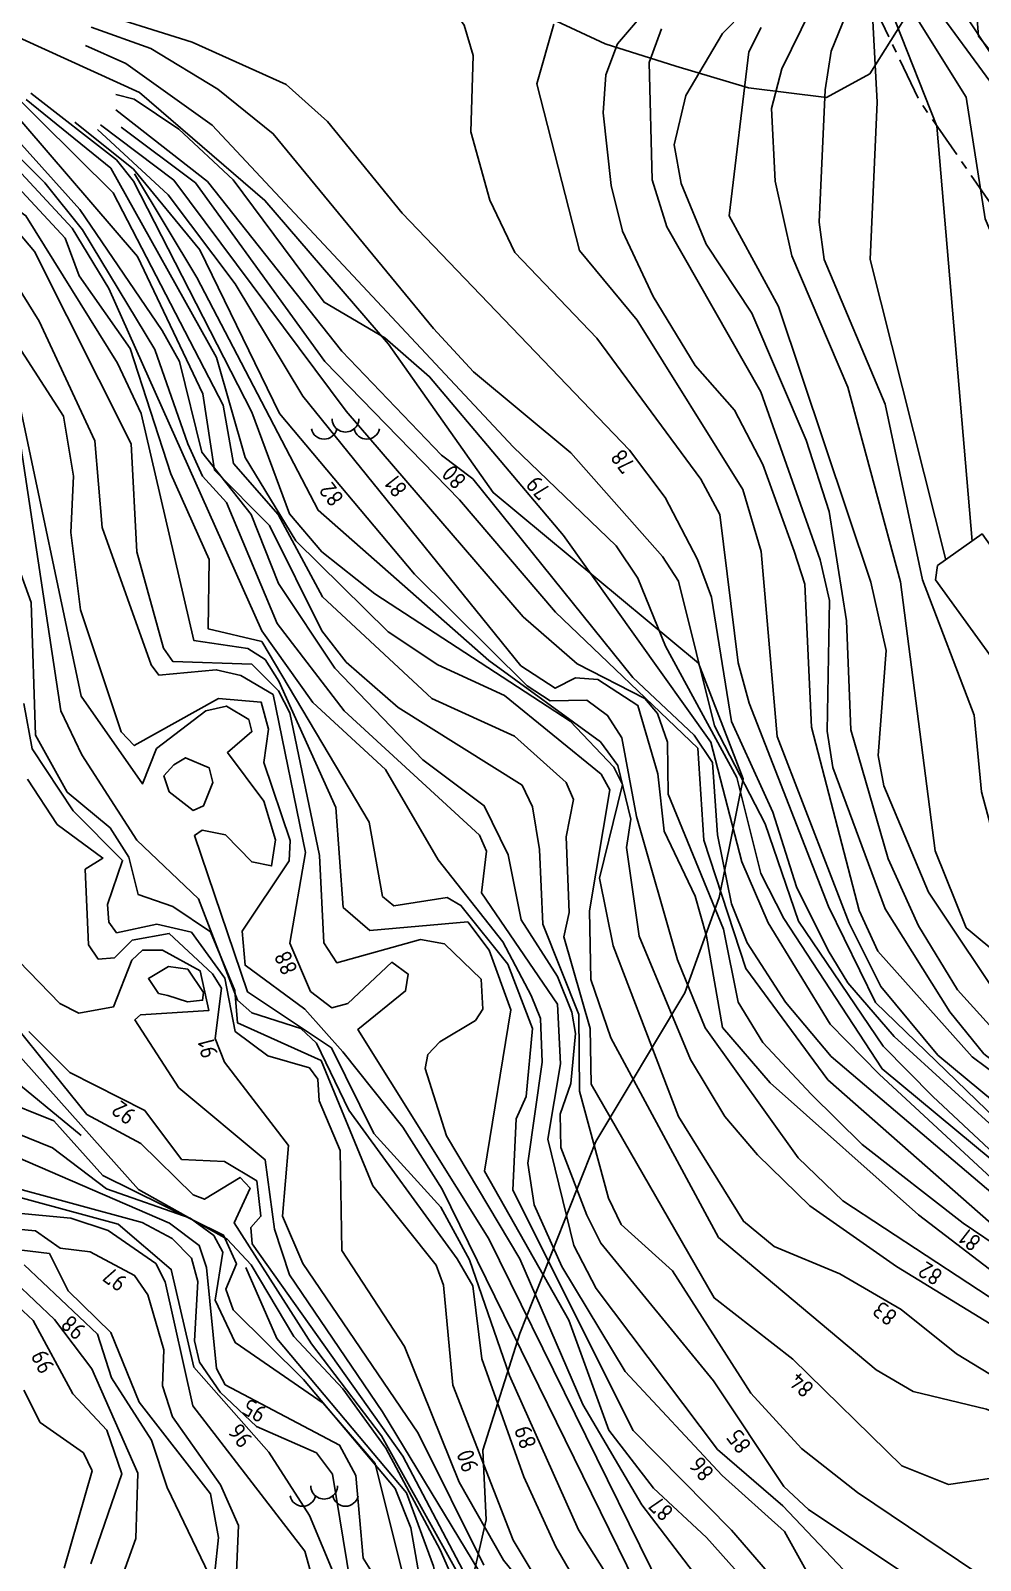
# Model space of a CAD drawing. Header units: metres. Extents: x 148035 to 148980, y 6395313 to 6395676.
# Drawn here: x 148099 to 148154.7, y 6395413.3 to 6395503.1 of the extents above; entities that cross this region are included whole.
import ezdxf

# ---------------------------------------------------------------- set-up
doc = ezdxf.new("R2010")
doc.units = ezdxf.units.M
doc.linetypes.add('CENTERX2', pattern=[4, 2.5, -0.5, 0.5, -0.5])
for name, color, linetype in [('M-BEF-MARKLINJE', 4, 'Continuous'), ('M-BEF-NIVÅKURVA-PRIMÄR-0.5M', 250, 'Continuous'), ('M-BEF-NIVÅKURVA-PRIMÄR-1.0M', 250, 'Continuous'), ('M-GR-ANVÄNDNINGSGRÄNS', 4, 'CENTERX2'), ('M-GR-ARBETSOMRÅDESGRÄNS', 7, 'ARBETSOMR_GR'), ('M-HUS-YTTER', 3, 'Continuous')]:
    doc.layers.add(name, color=color, linetype=linetype)
doc.styles.add('ISO', font='iso.shx', dxfattribs={"height": 2.5})
doc.linetypes.add('ARBETSOMR_GR', pattern='A,0.5,-0.2,["+",Standard,S=0.1,R=0,X=-0.1,Y=-0.05],-0.2', length=0.9)

# ---------------------------------------------------------------- blocks, each defined once
blk = doc.blocks.new('PRI_M_BERG')
for centre, radius, start, end in [((-1.252, 0.43), 0.765, 192.29023, 347.70977), ((0, 0.867), 0.784, 179.99999, 0.00001), ((1.252, 0.43), 0.765, 192.29023, 347.70977)]:
    blk.add_arc(centre, radius, start, end)

msp = doc.modelspace()

# ---------------------------------------------------------------- linework, layer by layer
at = {"layer": 'M-BEF-MARKLINJE', "lineweight": -3, "flags": 128}
msp.add_lwpolyline([(148123.88, 6395507.54), (148120.832, 6395510.274), (148117.888, 6395515.449), (148116.656, 6395522.267), (148117.271, 6395525.309), (148121.648, 6395530.313), (148121.693, 6395534.143), (148121.742, 6395536.407), (148125.449, 6395537.888), (148130.092, 6395534.12), (148133.416, 6395531.019), (148138.706, 6395524.759), (148143.37, 6395518.504), (148148.397, 6395512.251), (148150.596, 6395508.023), (148150.728, 6395504.488), (148148.257, 6395500.571), (148145.726, 6395499.182), (148141.138, 6395499.753), (148136.877, 6395501.019), (148132.74, 6395502.332), (148128.168, 6395504.474)], close=True, dxfattribs=at)
msp.add_lwpolyline([(148094.346, 6395504.526), (148105.421, 6395499.483), (148112.788, 6395493.15), (148120.035, 6395484.704), (148126.168, 6395476.007), (148138.209, 6395466), (148140.835, 6395459.201), (148139.429, 6395452.243), (148137.413, 6395446.639), (148132.186, 6395437.926), (148127.726, 6395426.645), (148125.559, 6395419.8), (148125.767, 6395415.721), (148124.801, 6395411.552)], dxfattribs=at)
at = {"layer": 'M-BEF-NIVÅKURVA-PRIMÄR-0.5M', "lineweight": -3}
for points in [[(148164.473, 6395494.947), (148162.162, 6395495.551), (148160.198, 6395496.598), (148156.469, 6395500.082), (148150.228, 6395509.518), (148140.259, 6395521.218), (148133.555, 6395530.605), (148132.028, 6395532.202), (148127.688, 6395535.352), (148125.471, 6395537.643), (148123.86, 6395538.385), (148118.222, 6395539.071)], [(148152.72, 6395472.065), (148148.287, 6395489.686), (148148.681, 6395498.912), (148148.331, 6395505.521), (148147.75, 6395508.637), (148146.79, 6395511.318), (148144.641, 6395514.538)], [(148179.489, 6395477.719), (148179.765, 6395475.16), (148183.154, 6395466.395), (148184.734, 6395460.121), (148184.427, 6395459.843), (148182.789, 6395460.146), (148174.979, 6395464.423), (148169.508, 6395470.508), (148166.887, 6395474.087), (148160.166, 6395481.272), (148158.367, 6395484.16), (148155.033, 6395492.067), (148153.919, 6395499.203), (148151.046, 6395503.8), (148149.55, 6395507.897), (148146.628, 6395512.559)], [(148187.094, 6395448.894), (148185.077, 6395447.662), (148175.088, 6395436.805), (148173.836, 6395436.481), (148172.306, 6395436.617), (148168.203, 6395438.558), (148153.907, 6395450.466), (148152.098, 6395454.982), (148150.057, 6395470.77), (148146.967, 6395482.19), (148143.678, 6395489.895), (148142.701, 6395494.273), (148142.497, 6395498.535), (148143.104, 6395500.872), (148146.529, 6395507.855)], [(148183.849, 6395439.39), (148181.562, 6395437.312), (148179.59, 6395430.037), (148177.347, 6395429.963), (148164.88, 6395437.111), (148157.697, 6395442.075), (148153.394, 6395446.827), (148151.11, 6395450.579), (148149.342, 6395454.501), (148147.139, 6395462.078), (148146.883, 6395468.472), (148145.868, 6395474.892), (148144.518, 6395479.088), (148141.335, 6395486.53), (148138.663, 6395490.582), (148137.19, 6395494.149), (148136.779, 6395496.413), (148137.466, 6395499.307), (148139.613, 6395502.94), (148143.478, 6395506.871)], [(148162.368, 6395407.335), (148147.528, 6395417.328), (148144.256, 6395419.896), (148141.274, 6395423.15), (148136.681, 6395430.339), (148133.683, 6395433.055), (148132.933, 6395434.588), (148131.236, 6395440.876), (148131.185, 6395445.365), (148129.088, 6395450.67), (148128.895, 6395455.065), (148128.476, 6395457.569), (148127.862, 6395458.829), (148120.594, 6395463.383), (148117.556, 6395466.048), (148116.118, 6395467.889), (148113.052, 6395474.062), (148109.834, 6395477.314), (148109.15, 6395481.789), (148105.312, 6395489.858), (148095.999, 6395500.677), (148093.496, 6395503.022), (148090.051, 6395505.302)], [(148193.778, 6395419.403), (148190.328, 6395418.5), (148186.802, 6395418.824), (148182.707, 6395420.146), (148171.827, 6395426.075), (148161.633, 6395433.468), (148148.589, 6395446.078), (148145.846, 6395451.704), (148141.193, 6395463.644), (148140.543, 6395466.007), (148139.465, 6395474.721), (148138.353, 6395476.788), (148132.247, 6395485.056), (148127.445, 6395490.101), (148125.979, 6395493.158), (148124.864, 6395497.175), (148125.006, 6395501.653), (148124.478, 6395503.441), (148123.742, 6395504.451), (148120.798, 6395504.913), (148115.177, 6395504.054), (148112.125, 6395504.071), (148102.266, 6395505.667)], [(148187.161, 6395428.992), (148184.913, 6395426.109), (148185.173, 6395423.263), (148184.777, 6395422.743), (148176.05, 6395426.881), (148169.564, 6395430.489), (148166.472, 6395432.852), (148160.139, 6395438.511), (148154.257, 6395442.898), (148148.738, 6395449.091), (148147.627, 6395451.472), (148144.848, 6395462.241), (148144.452, 6395470.62), (148143.814, 6395472.563), (148141.995, 6395477.648), (148140.324, 6395480.835), (148138.01, 6395483.47), (148135.552, 6395487.518), (148133.76, 6395491.347), (148133.088, 6395494.02), (148132.62, 6395498.289), (148132.786, 6395500.514), (148133.456, 6395502.335), (148135.562, 6395504.792)], [(148144.492, 6395410.082), (148140.156, 6395415.119), (148134.371, 6395420.951), (148127.326, 6395435.06), (148127.514, 6395439.26), (148128.098, 6395440.553), (148128.475, 6395444.546), (148127.026, 6395448.318), (148124.277, 6395451.777), (148123.47, 6395452.237), (148120.342, 6395451.758), (148119.681, 6395452.301), (148118.889, 6395456.655), (148112.6, 6395467.261), (148109.458, 6395467.999), (148109.506, 6395472.068), (148107.269, 6395477.111), (148104.889, 6395484.456), (148101.886, 6395488.73), (148101.065, 6395490.94), (148095.99, 6395496.394), (148087.711, 6395503.201)], [(148151.703, 6395407.526), (148143.164, 6395416.534), (148139.327, 6395419.844), (148132.206, 6395429.285), (148130.896, 6395431.825), (148129.377, 6395438.059), (148130.118, 6395442.488), (148129.951, 6395445.972), (148125.483, 6395452.506), (148125.781, 6395454.95), (148125.366, 6395455.907), (148117.428, 6395463.198), (148113.495, 6395468.325), (148110.537, 6395475.417), (148109.118, 6395476.963), (148108.268, 6395478.855), (148106.318, 6395484.397), (148102.095, 6395491.43), (148099.869, 6395494.184), (148092.561, 6395501.489), (148088.94, 6395503.938)], [(148199.612, 6395409.371), (148193.545, 6395413.759), (148187.651, 6395414.937), (148184.986, 6395415.986), (148172.887, 6395422.745), (148169.677, 6395425.813), (148164.689, 6395428.98), (148161.533, 6395431.596), (148151.96, 6395440.555), (148149.049, 6395443.524), (148144.073, 6395450.846), (148142.115, 6395456.569), (148139.159, 6395462.306), (148137.03, 6395470.802), (148136.107, 6395472.261), (148130.732, 6395478.335), (148125.021, 6395483.089), (148122.674, 6395485.633), (148113.276, 6395497.066), (148110.024, 6395499.681), (148106.092, 6395502.055), (148102.603, 6395503.314)], [(148170.561, 6395411.972), (148163.206, 6395418.752), (148155.111, 6395422.21), (148150.8, 6395423.256), (148148.623, 6395424.521), (148139.387, 6395432.294), (148133.066, 6395444.001), (148131.901, 6395447.432), (148131.816, 6395451.463), (148133.01, 6395458.563), (148132.512, 6395459.474), (148126.832, 6395464.09), (148122.92, 6395465.902), (148120.01, 6395467.84), (148114.597, 6395473.164), (148111.635, 6395478.071), (148109.954, 6395483.921), (148103.738, 6395495.041), (148098.781, 6395499.07)], [(148204.151, 6395399.537), (148202.925, 6395400.161), (148200.331, 6395403.014), (148197.622, 6395407.934), (148192.948, 6395410.938), (148180.801, 6395417.063), (148171.838, 6395422.517), (148161.436, 6395430.17), (148148.81, 6395441.863), (148145.94, 6395444.816), (148142.297, 6395450.756), (148140.749, 6395454.333), (148138.94, 6395461.357), (148130.286, 6395473.478), (148122.445, 6395482.801), (148119.813, 6395485.086), (148116.257, 6395487.177), (148110.92, 6395494.36), (148107.73, 6395497.339), (148105.123, 6395499.084), (148104.043, 6395499.373)], [(148194.399, 6395403.057), (148179.167, 6395413.347), (148164.717, 6395424.056), (148156.2, 6395429.715), (148151.117, 6395433.618), (148142.417, 6395441.363), (148139.627, 6395444.614), (148138.683, 6395449.966), (148138.026, 6395452.314), (148136.193, 6395456.142), (148135.821, 6395459.489), (148134.662, 6395463.517), (148132.307, 6395465.041), (148130.996, 6395465.132), (148129.806, 6395464.517), (148127.79, 6395465.842), (148115.011, 6395481.656), (148111.045, 6395488.247), (148107.114, 6395493.482), (148102.963, 6395497.315)], [(148206.758, 6395391.611), (148205.607, 6395392.318), (148202.26, 6395397.931), (148196.561, 6395404.673), (148193.342, 6395407.542), (148187.369, 6395410.924), (148173.231, 6395420.905), (148158.951, 6395429.953), (148145.791, 6395441.541), (148140.985, 6395448.079), (148138.528, 6395455.606), (148138.166, 6395461.004), (148129.82, 6395468.986), (148124.204, 6395475.568), (148116.293, 6395483.695), (148108.703, 6395494.188), (148104.344, 6395497.446)], [(148210.278, 6395375.394), (148207.722, 6395379.944), (148204.029, 6395383.899), (148196.883, 6395389.565), (148194.314, 6395392.88), (148191.301, 6395397.974), (148182.95, 6395406.868), (148172.012, 6395414.24), (148165.832, 6395420.444), (148163.336, 6395422.301), (148149.817, 6395430.589), (148144.742, 6395434.139), (148141.681, 6395437.146), (148139.753, 6395439.392), (148137.745, 6395442.726), (148134.736, 6395449.966), (148133.982, 6395455.172), (148134.249, 6395456.845), (148133.472, 6395459.995), (148132.474, 6395461.37), (148125.922, 6395466.14), (148115.91, 6395474.963), (148108.79, 6395488.63), (148105.128, 6395494.717)], [(148137.914, 6395412.633), (148134.892, 6395416.593), (148131.423, 6395422.482), (148127.735, 6395431.027), (148123.436, 6395438.246), (148122.184, 6395442.207), (148122.348, 6395443.031), (148123.051, 6395443.77), (148125.138, 6395445.028), (148125.571, 6395445.685), (148125.467, 6395447.446), (148123.315, 6395449.518), (148121.906, 6395449.775), (148117, 6395448.411), (148116.245, 6395449.576), (148115.993, 6395454.697), (148114.245, 6395463.085), (148113.586, 6395464.364), (148112.009, 6395465.928), (148107.374, 6395466.096), (148106.834, 6395466.865), (148105.281, 6395472.522), (148104.931, 6395478.855), (148099.261, 6395490.156), (148096.56, 6395493.364)], [(148133.037, 6395408.634), (148129.839, 6395414.14), (148127.968, 6395418.232), (148125.501, 6395425.176), (148124.986, 6395429.455), (148124.058, 6395431.028), (148117.702, 6395439.76), (148115.812, 6395443.693), (148114.888, 6395444.554), (148112.021, 6395445.476), (148111.172, 6395446.222), (148108.885, 6395452.154), (148105.264, 6395455.604), (148102.054, 6395460.614), (148100.816, 6395463.197), (148097.548, 6395484.811)], [(148135.547, 6395409.897), (148123.172, 6395435.118), (148120.863, 6395438.769), (148117.357, 6395443.191), (148115.125, 6395445.684), (148111.622, 6395448.264), (148111.441, 6395450.259), (148114.198, 6395454.397), (148114.255, 6395455.583), (148112.73, 6395460.172), (148112.989, 6395462.115), (148112.559, 6395463.708), (148110.067, 6395463.911), (148105.123, 6395461.156), (148104.362, 6395461.972), (148101.962, 6395469.126), (148101.393, 6395473.658), (148101.56, 6395476.961), (148100.972, 6395480.487), (148098.142, 6395484.897)], [(148130.941, 6395408.211), (148126.771, 6395413.345), (148124.171, 6395417.92), (148120.962, 6395425.883), (148117.288, 6395431.515), (148117.192, 6395437.401), (148115.957, 6395440.313), (148115.884, 6395441.583), (148115.395, 6395442.251), (148112.95, 6395442.95), (148111.045, 6395444.371), (148110.432, 6395447.498), (148108.477, 6395450.196), (148106.454, 6395450.674), (148104.084, 6395450.175), (148103.638, 6395450.802), (148103.543, 6395451.824), (148104.439, 6395454.42), (148101.54, 6395457.326), (148099.131, 6395460.974), (148098.639, 6395463.63)], [(148127.797, 6395408.651), (148119.679, 6395422.064), (148114.218, 6395430.094), (148113.347, 6395432.778), (148112.794, 6395436.853), (148107.745, 6395441.078), (148105.157, 6395445.052), (148105.488, 6395445.364), (148109.487, 6395445.608), (148108.981, 6395447.946), (148106.784, 6395449.14), (148105.606, 6395449.14), (148104.973, 6395448.562), (148103.899, 6395445.816), (148101.864, 6395445.453), (148100.753, 6395446.016), (148098.351, 6395448.5)], [(148127.109, 6395407.163), (148119.622, 6395420.656), (148115.507, 6395426.043), (148110.985, 6395433.152), (148111.913, 6395435.185), (148111.33, 6395435.815), (148109.24, 6395434.529), (148108.584, 6395434.782), (148105.497, 6395437.804), (148102.342, 6395439.506), (148095.894, 6395447.495)], [(148101.998, 6395438.269), (148097.462, 6395442.026)], [(148121.367, 6395410.551), (148119.24, 6395419.019), (148116.199, 6395422.558), (148111.033, 6395426.124), (148109.869, 6395428.601), (148110.307, 6395431.425), (148109.786, 6395432.412), (148108.398, 6395433.418), (148103.497, 6395435.139), (148100.331, 6395437.543), (148096.589, 6395439.055)], [(148117.797, 6395411.968), (148116.747, 6395418.403), (148115.803, 6395419.647), (148112.293, 6395421.204), (148110.165, 6395423.206), (148108.945, 6395424.978), (148108.652, 6395426.216), (148108.856, 6395429.696), (148108.475, 6395431.068), (148107.351, 6395432.219), (148105.577, 6395433.16), (148097.232, 6395435.445)], [(148117.012, 6395407.067), (148115.126, 6395413.872), (148108.553, 6395422.406), (148106.93, 6395429.691), (148106.393, 6395430.755), (148103.593, 6395432.707), (148101.4, 6395433.426), (148094.954, 6395434.032)], [(148109.626, 6395410.622), (148110.052, 6395414.673), (148109.597, 6395417.247), (148105.407, 6395422.628), (148103.743, 6395426.71), (148101.238, 6395429.156), (148100.143, 6395431.342), (148097.89, 6395431.619)], [(148168.58, 6395364.448), (148166.612, 6395367.374), (148161.241, 6395372.074), (148158.946, 6395374.81), (148157.227, 6395377.626), (148152.87, 6395381.813), (148146.146, 6395385.463), (148143.98, 6395387.147), (148142.476, 6395389.212), (148139.752, 6395394.869), (148136.478, 6395397.718), (148131.65, 6395400.982), (148125.372, 6395406.653), (148123.419, 6395409.487), (148122.672, 6395413.004), (148121.081, 6395417.307), (148113.486, 6395426.36), (148111.674, 6395430.529)], [(148103.859, 6395410.872), (148105.221, 6395414.632), (148105.34, 6395418.466), (148102.64, 6395424.577), (148100.446, 6395427.475), (148098.131, 6395429.661)], [(148101.02, 6395412.884), (148102.643, 6395418.597), (148102.144, 6395419.647), (148099.604, 6395421.434), (148098.64, 6395423.318)]]:
    msp.add_lwpolyline(points, dxfattribs=at)
msp.add_lwpolyline([(148107.17, 6395458.44), (148108.576, 6395457.354), (148109.183, 6395457.61), (148109.734, 6395458.988), (148109.508, 6395459.854), (148108.135, 6395460.443), (148107.447, 6395460.03), (148106.864, 6395459.386)], close=True, dxfattribs=at)
at = {"layer": 'M-BEF-NIVÅKURVA-PRIMÄR-1.0M', "lineweight": -3}
for points in [[(148173.722, 6395484.337), (148173.457, 6395483.764), (148173.822, 6395481.991), (148181.545, 6395468.324), (148182.848, 6395464.519), (148177.493, 6395471.5), (148170.055, 6395484.773), (148166.559, 6395489.659), (148164.715, 6395490.833), (148161.716, 6395492.012), (148159.519, 6395494.394), (148152.55, 6395503.909), (148147.704, 6395511.62), (148135.36, 6395527.142), (148125.237, 6395536.852), (148124.009, 6395537.606), (148117.507, 6395538.419)], [(148154.255, 6395473.157), (148152.198, 6395497.513), (148149.743, 6395503.68), (148149.186, 6395506.734), (148146.145, 6395512.953), (148144.074, 6395515.683), (148134.478, 6395525.428), (148124.978, 6395533.608), (148119.45, 6395535.564), (148116.461, 6395535.227), (148115.148, 6395536.273)], [(148147.524, 6395404.787), (148138.677, 6395414.687), (148135.564, 6395417.581), (148132.946, 6395420.978), (148130.605, 6395427.435), (148125.663, 6395436.177), (148127.208, 6395445.64), (148125.931, 6395449.143), (148124.684, 6395450.811), (148118.942, 6395450.296), (148117.381, 6395451.662), (148116.94, 6395457.515), (148113.601, 6395464.939), (148112.789, 6395466.216), (148111.775, 6395466.857), (148108.608, 6395467.33), (148105.527, 6395480.638), (148104.141, 6395483.589), (148098.763, 6395492.253), (148094.954, 6395494.989), (148090.121, 6395500.763), (148081.708, 6395506.906)], [(148170.311, 6395410.121), (148164.35, 6395414.76), (148158.955, 6395418.177), (148157.011, 6395418.396), (148152.875, 6395417.79), (148150.138, 6395418.895), (148143.741, 6395425.144), (148139.126, 6395428.738), (148131.923, 6395441.284), (148131.861, 6395444.552), (148130.316, 6395449.928), (148130.635, 6395451.365), (148130.444, 6395455.793), (148130.884, 6395457.993), (148130.459, 6395458.994), (148127.412, 6395461.709), (148122.569, 6395463.928), (148116.152, 6395469.88), (148113.563, 6395474.712), (148110.933, 6395477.709), (148110.332, 6395481.134), (148103.884, 6395493.588), (148095.239, 6395502.143), (148088.566, 6395506.603)], [(148136.039, 6395411.633), (148125.907, 6395432.214), (148118.235, 6395444.498), (148121.029, 6395446.755), (148121.183, 6395447.746), (148120.225, 6395448.445), (148117.643, 6395446.024), (148116.707, 6395445.767), (148115.466, 6395446.73), (148114.241, 6395449.566), (148115.165, 6395454.875), (148113.269, 6395464.152), (148111.379, 6395465.271), (148109.927, 6395465.608), (148106.571, 6395465.282), (148106.122, 6395465.886), (148103.237, 6395473.946), (148102.803, 6395479.039), (148099.553, 6395486.072), (148094.632, 6395493.941), (148088.863, 6395500.33), (148084.018, 6395502.428), (148078.097, 6395502.796), (148075.008, 6395505.754)], [(148144.728, 6395412.385), (148143.252, 6395415.041), (148139.601, 6395418.312), (148133.913, 6395424.419), (148130.198, 6395430.583), (148128.568, 6395434.209), (148128.205, 6395436.65), (148129.044, 6395442.585), (148128.95, 6395445.148), (148128.401, 6395446.484), (148126.744, 6395449.643), (148122.937, 6395454.444), (148119.862, 6395459.759), (148115.592, 6395463.687), (148112.608, 6395467.893), (148103.627, 6395487.982), (148101.472, 6395491.513), (148097.228, 6395496.084), (148089.435, 6395502.861), (148085.567, 6395504.925)], [(148189.313, 6395452.403), (148187.014, 6395451.78), (148181.858, 6395444.723), (148179.436, 6395443.704), (148176.194, 6395440.783), (148174.597, 6395439.881), (148170.735, 6395439.519), (148168.46, 6395440.453), (148158.141, 6395450.794), (148155.575, 6395455.602), (148154.805, 6395458.438), (148154.383, 6395462.936), (148151.353, 6395470.891), (148149.168, 6395481.196), (148145.575, 6395489.683), (148145.298, 6395491.875), (148145.648, 6395499.64), (148145.988, 6395501.899), (148147.465, 6395505.529)], [(148189.313, 6395452.403), (148187.014, 6395451.78), (148181.858, 6395444.723), (148179.436, 6395443.704), (148176.194, 6395440.783), (148174.597, 6395439.881), (148170.735, 6395439.519), (148168.46, 6395440.453), (148158.141, 6395450.794), (148155.575, 6395455.602), (148154.805, 6395458.438), (148154.383, 6395462.936), (148151.353, 6395470.891), (148149.168, 6395481.196), (148145.575, 6395489.683), (148145.298, 6395491.875), (148145.648, 6395499.64), (148145.988, 6395501.899), (148147.465, 6395505.529)], [(148156.376, 6395437.986), (148149.697, 6395444.089), (148146.963, 6395447.234), (148145.824, 6395449.134), (148143.953, 6395452.867), (148142.564, 6395457.239), (148140.151, 6395462.567), (148138.969, 6395469.861), (148138.16, 6395472.072), (148136.264, 6395475.72), (148134.16, 6395478.483), (148120.839, 6395492.41), (148116.463, 6395497.774), (148114.038, 6395499.958), (148108.523, 6395502.444), (148102.171, 6395504.437)], [(148156.376, 6395437.986), (148149.697, 6395444.089), (148146.963, 6395447.234), (148145.824, 6395449.134), (148143.953, 6395452.867), (148142.564, 6395457.239), (148140.151, 6395462.567), (148138.969, 6395469.861), (148138.16, 6395472.072), (148136.264, 6395475.72), (148134.16, 6395478.483), (148120.839, 6395492.41), (148116.463, 6395497.774), (148114.038, 6395499.958), (148108.523, 6395502.444), (148102.171, 6395504.437)], [(148150.786, 6395412.228), (148144.658, 6395416.319), (148143.224, 6395417.68), (148139.083, 6395423.882), (148132.494, 6395431.953), (148131.668, 6395433.588), (148130.139, 6395437.575), (148130.099, 6395439.526), (148130.73, 6395441.329), (148131, 6395444.254), (148130.786, 6395445.501), (148129.936, 6395447.608), (148127.807, 6395450.929), (148127.053, 6395454.752), (148125.649, 6395457.623), (148122.055, 6395460.316), (148116.875, 6395465.702), (148113.582, 6395470.674), (148111.978, 6395474.711), (148109.09, 6395478.378), (148107.776, 6395483.689), (148106.766, 6395485.507), (148101.931, 6395492.611), (148092.134, 6395503.518)], [(148191.182, 6395423.16), (148188.682, 6395422.76), (148187.867, 6395422.249), (148187.355, 6395421.462), (148187.469, 6395419.707), (148184.419, 6395421.581), (148180.238, 6395423.194), (148173.4, 6395427.387), (148170.064, 6395428.801), (148164.639, 6395431.976), (148162.523, 6395433.734), (148159.704, 6395436.813), (148152.245, 6395442.995), (148148.898, 6395447.024), (148147.049, 6395450.742), (148142.829, 6395461.696), (148141.89, 6395472.537), (148140.803, 6395476.182), (148134.614, 6395486.124), (148131.238, 6395490.216), (148128.739, 6395499.99), (148129.719, 6395503.492)], [(148191.182, 6395423.16), (148188.682, 6395422.76), (148187.867, 6395422.249), (148187.355, 6395421.462), (148187.469, 6395419.707), (148184.419, 6395421.581), (148180.238, 6395423.194), (148173.4, 6395427.387), (148170.064, 6395428.801), (148164.639, 6395431.976), (148162.523, 6395433.734), (148159.704, 6395436.813), (148152.245, 6395442.995), (148148.898, 6395447.024), (148147.049, 6395450.742), (148142.829, 6395461.696), (148141.89, 6395472.537), (148140.803, 6395476.182), (148134.614, 6395486.124), (148131.238, 6395490.216), (148128.739, 6395499.99), (148129.719, 6395503.492)], [(148184.337, 6395434.634), (148183.267, 6395432.706), (148182.786, 6395427.417), (148182.506, 6395426.484), (148181.892, 6395425.964), (148178.99, 6395426.754), (148175.048, 6395428.468), (148163.249, 6395436.628), (148154.955, 6395443.06), (148152.956, 6395445.527), (148149.157, 6395451.583), (148146.094, 6395459.864), (148145.755, 6395461.999), (148145.895, 6395469.663), (148145.346, 6395472.063), (148141.876, 6395481.912), (148136.353, 6395491.594), (148135.499, 6395494.354), (148135.319, 6395501.234), (148136.038, 6395503.217)], [(148184.337, 6395434.634), (148183.267, 6395432.706), (148182.786, 6395427.417), (148182.506, 6395426.484), (148181.892, 6395425.964), (148178.99, 6395426.754), (148175.048, 6395428.468), (148163.249, 6395436.628), (148154.955, 6395443.06), (148152.956, 6395445.527), (148149.157, 6395451.583), (148146.094, 6395459.864), (148145.755, 6395461.999), (148145.895, 6395469.663), (148145.346, 6395472.063), (148141.876, 6395481.912), (148136.353, 6395491.594), (148135.499, 6395494.354), (148135.319, 6395501.234), (148136.038, 6395503.217)], [(148185.135, 6395444.489), (148183.568, 6395443.841), (148181.255, 6395440.964), (148179.862, 6395435.964), (148177.779, 6395432.42), (148176.579, 6395432.586), (148166.366, 6395437.447), (148162.596, 6395439.794), (148156.483, 6395445.38), (148151.705, 6395452.548), (148149.081, 6395458.802), (148148.742, 6395460.569), (148149.213, 6395466.737), (148148.311, 6395470.738), (148142.898, 6395486.926), (148140.008, 6395492.253), (148141.173, 6395501.866), (148141.883, 6395503.3)], [(148185.135, 6395444.489), (148183.568, 6395443.841), (148181.255, 6395440.964), (148179.862, 6395435.964), (148177.779, 6395432.42), (148176.579, 6395432.586), (148166.366, 6395437.447), (148162.596, 6395439.794), (148156.483, 6395445.38), (148151.705, 6395452.548), (148149.081, 6395458.802), (148148.742, 6395460.569), (148149.213, 6395466.737), (148148.311, 6395470.738), (148142.898, 6395486.926), (148140.008, 6395492.253), (148141.173, 6395501.866), (148141.883, 6395503.3)], [(148202.36, 6395403.887), (148201.052, 6395404.896), (148198.372, 6395408.784), (148196.237, 6395410.759), (148192.924, 6395412.522), (148188.887, 6395413.735), (148175.965, 6395420.221), (148161.572, 6395430.451), (148155.431, 6395436.824), (148148.983, 6395442.184), (148143.208, 6395451.015), (148141.868, 6395453.651), (148140.459, 6395459.288), (148136.273, 6395466.983), (148134.66, 6395470.981), (148133.383, 6395472.872), (148127.339, 6395478.694), (148109.683, 6395497.568), (148104.618, 6395501.183), (148102.253, 6395502.243)], [(148202.36, 6395403.887), (148201.052, 6395404.896), (148198.372, 6395408.784), (148196.237, 6395410.759), (148192.924, 6395412.522), (148188.887, 6395413.735), (148175.965, 6395420.221), (148161.572, 6395430.451), (148155.431, 6395436.824), (148148.983, 6395442.184), (148143.208, 6395451.015), (148141.868, 6395453.651), (148140.459, 6395459.288), (148136.273, 6395466.983), (148134.66, 6395470.981), (148133.383, 6395472.872), (148127.339, 6395478.694), (148109.683, 6395497.568), (148104.618, 6395501.183), (148102.253, 6395502.243)], [(148174.412, 6395410.718), (148166.737, 6395418.363), (148163.182, 6395420.664), (148157.229, 6395423.101), (148153.35, 6395425.453), (148150.107, 6395428.055), (148146.507, 6395430.16), (148142.645, 6395431.753), (148140.848, 6395433.24), (148137.034, 6395439.386), (148133.209, 6395449.405), (148132.416, 6395453.376), (148133.76, 6395458.868), (148133.249, 6395459.894), (148130.693, 6395462.583), (148119.23, 6395470.052), (148116.125, 6395472.525), (148114.232, 6395474.761), (148112.01, 6395480.717), (148105.076, 6395494.28), (148104.087, 6395495.521), (148099.061, 6395499.451)], [(148205.786, 6395395.05), (148201.466, 6395399.737), (148197.478, 6395406.161), (148195.453, 6395408.036), (148181.882, 6395415.873), (148163.435, 6395428.084), (148145.993, 6395442.905), (148143.314, 6395446.101), (148141.06, 6395449.571), (148140.149, 6395451.86), (148139.334, 6395455.926), (148139.032, 6395460.17), (148137.962, 6395461.769), (148134.354, 6395465.142), (148124.971, 6395476.816), (148123.143, 6395478.205), (148117.293, 6395484.311), (148109.417, 6395494.253), (148104.047, 6395498.459)], [(148205.786, 6395395.05), (148201.466, 6395399.737), (148197.478, 6395406.161), (148195.453, 6395408.036), (148181.882, 6395415.873), (148163.435, 6395428.084), (148145.993, 6395442.905), (148143.314, 6395446.101), (148141.06, 6395449.571), (148140.149, 6395451.86), (148139.334, 6395455.926), (148139.032, 6395460.17), (148137.962, 6395461.769), (148134.354, 6395465.142), (148124.971, 6395476.816), (148123.143, 6395478.205), (148117.293, 6395484.311), (148109.417, 6395494.253), (148104.047, 6395498.459)], [(148209.505, 6395379.276), (148207.239, 6395383.99), (148196.667, 6395394.158), (148193.616, 6395399.371), (148189.428, 6395404.846), (148186.627, 6395407.19), (148181.592, 6395409.363), (148177.866, 6395411.811), (148166.229, 6395421.603), (148146.67, 6395434.435), (148144.058, 6395436.969), (148138.602, 6395444.583), (148136.99, 6395448.586), (148134.581, 6395456.984), (148133.723, 6395461.605), (148132.882, 6395462.929), (148131.655, 6395463.83), (148129.509, 6395463.789), (148128.167, 6395464.661), (148121.55, 6395471.219), (148113.637, 6395480.643), (148108.964, 6395490.241), (148105.071, 6395494.98), (148101.633, 6395497.737)], [(148207.847, 6395387.062), (148205.413, 6395389.771), (148202.052, 6395395.965), (148194.697, 6395404.291), (148188.665, 6395407.957), (148183.696, 6395412.525), (148177.907, 6395416.059), (148171.108, 6395421.356), (148153.739, 6395433.124), (148147.815, 6395437.735), (148144.82, 6395440.699), (148141.988, 6395443.731), (148140.531, 6395446.101), (148139.684, 6395450.373), (148136.432, 6395458.307), (148136.404, 6395461.356), (148135.807, 6395463.04), (148135.07, 6395463.915), (148131.088, 6395465.95), (148127.934, 6395468.72), (148117.54, 6395480.773), (148107.434, 6395494.343), (148103.136, 6395497.58)], [(148207.847, 6395387.062), (148205.413, 6395389.771), (148202.052, 6395395.965), (148194.697, 6395404.291), (148188.665, 6395407.957), (148183.696, 6395412.525), (148177.907, 6395416.059), (148171.108, 6395421.356), (148153.739, 6395433.124), (148147.815, 6395437.735), (148144.82, 6395440.699), (148141.988, 6395443.731), (148140.531, 6395446.101), (148139.684, 6395450.373), (148136.432, 6395458.307), (148136.404, 6395461.356), (148135.807, 6395463.04), (148135.07, 6395463.915), (148131.088, 6395465.95), (148127.934, 6395468.72), (148117.54, 6395480.773), (148107.434, 6395494.343), (148103.136, 6395497.58)], [(148134.867, 6395409.253), (148131.168, 6395415.127), (148127.122, 6395424.185), (148124.78, 6395430.975), (148123.093, 6395434.067), (148119.178, 6395438.39), (148116.695, 6395443.416), (148111.757, 6395446.699), (148108.65, 6395455.878), (148109.097, 6395456.193), (148110.464, 6395455.925), (148112.015, 6395454.325), (148113.177, 6395454.098), (148113.399, 6395455.632), (148112.726, 6395457.899), (148110.588, 6395460.743), (148112.026, 6395461.979), (148111.848, 6395462.682), (148110.522, 6395463.469), (148109.313, 6395463.185), (148106.421, 6395460.979), (148105.606, 6395458.906), (148102.012, 6395464.065), (148098.275, 6395481.786)], [(148128.569, 6395412.465), (148127.338, 6395414.533), (148123.808, 6395423.624), (148123.251, 6395429.496), (148122.832, 6395430.655), (148119.105, 6395435.326), (148116.078, 6395442.677), (148111.167, 6395444.894), (148111.013, 6395446.789), (148109.586, 6395450.218), (148107.393, 6395451.715), (148105.358, 6395452.412), (148104.801, 6395454.602), (148103.716, 6395456.325), (148101.18, 6395458.429), (148099.321, 6395461.757), (148099.083, 6395469.558), (148097.131, 6395474.871)], [(148125.632, 6395413.06), (148121.769, 6395420.795), (148114.999, 6395430.756), (148113.82, 6395433.548), (148114.171, 6395437.695), (148110.419, 6395442.581), (148109.866, 6395443.96), (148110.232, 6395446.919), (148109.719, 6395447.763), (148107.169, 6395450.132), (148104.99, 6395449.734), (148103.955, 6395448.691), (148103.005, 6395448.627), (148102.437, 6395449.468), (148102.233, 6395453.9), (148103.279, 6395454.555), (148100.595, 6395456.532), (148098.86, 6395459.191)], [(148125.634, 6395408.071), (148123.063, 6395413.956), (148119.876, 6395419.915), (148117.358, 6395423.403), (148114.486, 6395426.47), (148111.973, 6395430.682), (148110.576, 6395432.188), (148105.371, 6395435.112), (148094.564, 6395447.213)], [(148124.774, 6395412.011), (148120.867, 6395419.456), (148112.031, 6395431.908), (148111.962, 6395432.882), (148112.551, 6395433.534), (148112.306, 6395435.606), (148110.408, 6395436.753), (148107.895, 6395436.858), (148105.732, 6395439.741), (148101.341, 6395441.966), (148098.943, 6395444.379)], [(148122.376, 6395409.32), (148121.343, 6395415.244), (148120.413, 6395417.557), (148115.048, 6395423.963), (148110.914, 6395428.04), (148110.482, 6395429.246), (148111.113, 6395430.747), (148110.359, 6395432.419), (148103.278, 6395435.927), (148100.402, 6395439.128), (148097.072, 6395440.472)], [(148120.695, 6395410.016), (148118.537, 6395413.477), (148118.107, 6395418.326), (148117.158, 6395420.105), (148110.452, 6395423.642), (148109.939, 6395424.591), (148109.365, 6395430.521), (148108.922, 6395431.822), (148107.191, 6395433.121), (148095.653, 6395438.108)], [(148118.272, 6395409.09), (148115.407, 6395415.981), (148113.013, 6395419.691), (148108.622, 6395424.685), (148107.29, 6395430.412), (148104.185, 6395433.072), (148094.228, 6395435.763)], [(148111.01, 6395410.351), (148111.242, 6395415.391), (148110.173, 6395417.767), (148107.356, 6395421.766), (148106.778, 6395423.58), (148106.847, 6395425.687), (148105.915, 6395428.925), (148105.136, 6395430.058), (148102.528, 6395431.441), (148100.779, 6395431.655), (148099.327, 6395432.676), (148097.44, 6395432.858)], [(148109.523, 6395412.499), (148107.052, 6395417.608), (148106.131, 6395420.397), (148103.789, 6395424.058), (148102.965, 6395426.613), (148098.669, 6395430.684)], [(148102.576, 6395413.13), (148104.383, 6395418.412), (148103.512, 6395420.977), (148101.509, 6395423.108), (148099.19, 6395427.423), (148098.016, 6395428.514)]]:
    msp.add_lwpolyline(points, dxfattribs=at)
msp.add_lwpolyline([(148107.095, 6395446.483), (148108.251, 6395446.108), (148109.13, 6395446.214), (148109.178, 6395446.662), (148108.261, 6395448.033), (148107.128, 6395448.199), (148105.954, 6395447.481), (148106.551, 6395446.603)], close=True, dxfattribs=at)
at = {"layer": 'M-GR-ANVÄNDNINGSGRÄNS', "lineweight": -3, "flags": 128}
msp.add_lwpolyline([(148129.401, 6395544.743), (148151.143, 6395499.045), (148171.214, 6395470.018, -0.252753), (148169.491, 6395440.702, 0.367121), (148173.254, 6395423.376, -0.021702), (148185.112, 6395416.347, -0.141704), (148207.675, 6395387.845), (148212.875, 6395389.573), (148207.028, 6395411.727, -0.840391), (148215.653, 6395416.593, 0.015533), (148252.127, 6395365.9, 0.021696), (148266.029, 6395348.957)], format="xyb", dxfattribs=at)
at = {"layer": 'M-GR-ARBETSOMRÅDESGRÄNS', "ltscale": 5, "flags": 128}
msp.add_lwpolyline([(148248.014, 6395468.117), (148267.069, 6395465.09, 0.046232), (148275.724, 6395464.526, 0.198884), (148277.191, 6395464.09), (148279.243, 6395464.303), (148290.498, 6395466.998, -0.261751), (148291.538, 6395470.163), (148294.387, 6395472.773), (148298.96, 6395475.444), (148303.01, 6395478.589), (148306.692, 6395482.226), (148307.836, 6395483.496), (148311.3, 6395487.979), (148314.755, 6395493.884), (148317.182, 6395499.626), (148318.928, 6395505.875), (148319.952, 6395514.624), (148320.896, 6395523.646), (148322.163, 6395535.476), (148323.586, 6395541.144), (148326.118, 6395546.614), (148328.882, 6395550.783), (148333.114, 6395554.975), (148339.095, 6395559.269), (148341.278, 6395560.298), (148343.007, 6395561.27), (148346.046, 6395562.327), (148348.752, 6395563.153), (148350.851, 6395563.534), (148354.189, 6395563.937), (148355.11, 6395563.887), (148357.465, 6395563.86), (148358.269, 6395563.803), (148359.846, 6395577.889), (148357.25, 6395578.59), (148355.611, 6395579.315, -0.135863), (148352.32, 6395582.288), (148351.725, 6395583.159), (148351.209, 6395584.199), (148350.116, 6395587.038), (148351.723, 6395589.579), (148350.292, 6395593.477), (148348.861, 6395593.477), (148336.321, 6395588.984), (148336.169, 6395589.381), (148334.25, 6395594.8), (148333.754, 6395595.992), (148333.859, 6395596.347), (148331.605, 6395597.012), (148331.264, 6395595.859), (148332.056, 6395593.955), (148333.963, 6395588.57), (148335.148, 6395585.464), (148336.345, 6395582.038, 0.2017), (148328.886, 6395575.072, -0.340576), (148328.099, 6395571.346, 0.052499), (148319.667, 6395562.647, 0.105019), (148309.091, 6395541.063, 0.014503), (148308.88, 6395540.119), (148307.757, 6395539.005, 0.190552), (148305.429, 6395532.345), (148305.889, 6395529.939), (148306.108, 6395527.758, -0.090121), (148305.214, 6395521.526, 0.162289), (148304.97, 6395517.127, -0.010031), (148301.365, 6395511.421), (148299.61, 6395512.531), (148296.08, 6395506.955), (148297.617, 6395505.982, -0.013443), (148292.145, 6395498.78, -0.091041), (148278.25, 6395488.006, -0.016314), (148275.616, 6395486.804, -0.13917), (148251.487, 6395483.918), (148249.081, 6395484.3), (148232.986, 6395486.856, 0.098491), (148219.535, 6395486.334), (148217.69, 6395485.891, -0.080273), (148211.963, 6395485.425), (148208.831, 6395486.215), (148203.395, 6395489.075, 0.001379), (148199.44, 6395492.846), (148177.334, 6395520.563, 0.119084), (148169.565, 6395526.55), (148162.674, 6395529.565), (148143.212, 6395553.001), (148142.209, 6395552.201), (148141.585, 6395552.983), (148141.39, 6395552.827), (148135.458, 6395560.265), (148135.748, 6395562.226), (148133.423, 6395562.57), (148132.984, 6395559.598), (148139.553, 6395551.362), (148128.725, 6395542.726), (148139.625, 6395529.059), (148149.333, 6395511.193), (148154.471, 6395504.751), (148154.625, 6395502.794), (148159.8, 6395496.305), (148158.92, 6395494.317, 0.342443), (148159.57, 6395491.699), (148163.372, 6395488.702), (148164.074, 6395488.078, 0.384471), (148167.021, 6395488.099), (148167.625, 6395488.652), (148168.699, 6395487.641), (148170.938, 6395485.339), (148173.034, 6395483.123), (148175.354, 6395474.643), (148175.684, 6395470.87), (148176.904, 6395469), (148177.24, 6395464.29), (148176.884, 6395462.412), (148176.314, 6395460.828), (148176.491, 6395458.087), (148176.295, 6395456.151), (148175.326, 6395454.274), (148174.363, 6395451.427), (148174.178, 6395448.527), (148175.169, 6395447.143), (148179.179, 6395443.045), (148181.046, 6395440.674), (148181.371, 6395436.697), (148183.933, 6395431.855), (148187.175, 6395426.116), (148190.184, 6395421.041), (148191.088, 6395420.024), (148192.769, 6395417.772), (148199.531, 6395406.902), (148206.727, 6395411.363), (148193.601, 6395432.535, -0.152652), (148192.574, 6395436.523, 0.229378), (148196.835, 6395437.441, -0.397753), (148206.408, 6395436.539, -0.023274), (148212.122, 6395429.374, -0.015738), (148215.598, 6395424.241, 0.004295), (148226.801, 6395406.851, 0.004106), (148237.788, 6395390.41), (148252.282, 6395399.922), (148241.099, 6395419.383), (148227.664, 6395443.579), (148226.866, 6395445.155, -0.118279), (148225.812, 6395448.736, -0.110315), (148227.39, 6395457.975), (148230.75, 6395464.502, -0.19248), (148235.293, 6395468.328, -0.11985), (148242.83, 6395468.94), (148245.401, 6395468.532)], format="xyb", dxfattribs=at)
at = {"layer": 'M-HUS-YTTER', "lineweight": -3}
msp.add_lwpolyline([(148160.468, 6395465.642), (148154.842, 6395473.576), (148152.227, 6395471.721), (148152.107, 6395470.876), (148157.447, 6395463.499)], close=True, dxfattribs=at)

# ---------------------------------------------------------------- block references
at = {"layer": 'M-BEF-MARKLINJE', "lineweight": -3}
for p in [(148117.506, 6395479.472), (148116.255, 6395416.853)]:
    msp.add_blockref('PRI_M_BERG', p, dxfattribs=at)

# ---------------------------------------------------------------- texts
at = {"layer": 'M-BEF-NIVÅKURVA-PRIMÄR-1.0M', "lineweight": -3, "style": 'ISO'}
for s, rotation, p in [('78        ', 127.95346, (148134.57, 6395477.634)), ('80        ', 133.07935, (148124.685, 6395476.78)), ('82        ', 127.92236, (148117.482, 6395475.691)), ('81        ', 127.98535, (148121.212, 6395476.228)), ('79        ', 133.25035, (148129.617, 6395476.163)), ('88        ', 114.08653, (148114.745, 6395447.984)), ('91        ', 104.55821, (148110.06, 6395442.971)), ('92        ', 143.62753, (148105.324, 6395439.633)), ('81        ', 142.07949, (148154.884, 6395432.179)), ('97        ', 143.52091, (148104.81, 6395429.845)), ('82        ', 148.01819, (148152.63, 6395430.254)), ('83        ', 141.46707, (148149.976, 6395427.805)), ('98        ', 138.24481, (148102.385, 6395426.935)), ('99        ', 117.02851, (148100.501, 6395424.639)), ('84        ', 137.65739, (148145.076, 6395423.542)), ('95        ', 150.7928, (148112.982, 6395422.238)), ('96        ', 127.01338, (148112.14, 6395420.435)), ('89        ', 109.41894, (148128.752, 6395420.107)), ('85        ', 126.87677, (148141.383, 6395420.086)), ('90        ', 108.67198, (148125.348, 6395418.731)), ('86        ', 130.44235, (148139.202, 6395418.521)), ('87        ', 136.60558, (148136.831, 6395416.272))]:
    msp.add_text(s, height=1, rotation=rotation, dxfattribs=at).set_placement(p)

doc.saveas('drawing.dxf')
